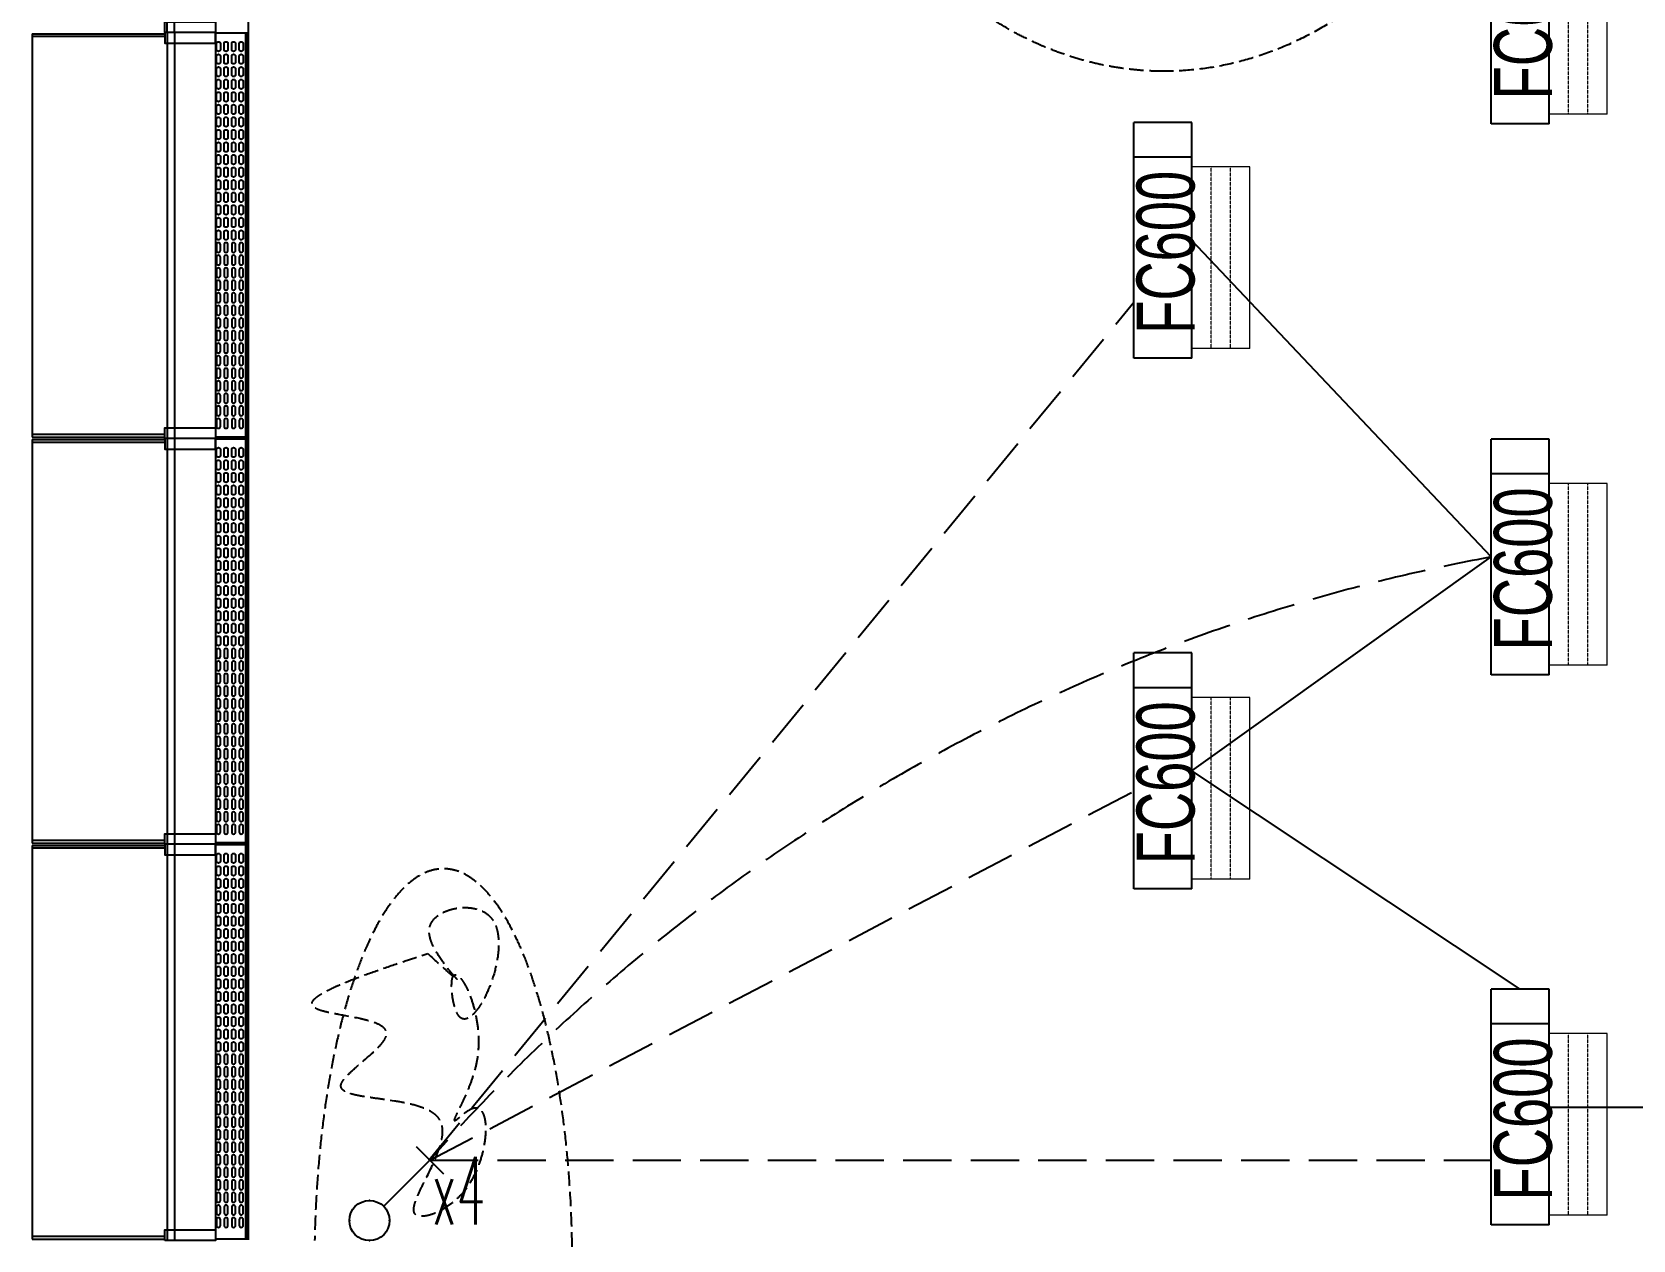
# Model space of a CAD drawing. Extents: x -284868 to 304789, y -137694 to 137894.
# Drawn here: x -79657 to -71369, y -98586 to -92335 of the extents above; entities that cross this region are included whole.
import ezdxf
from ezdxf.enums import TextEntityAlignment as Align

# ---------------------------------------------------------------- set-up
doc = ezdxf.new("R2010")
doc.units = 0
doc.linetypes.add('DASH', pattern=[0.35, 0.25, -0.1])
doc.layers.get('0').update_dxf_attribs({"linetype": 'CONTINUOUS'})
for name, color, linetype in [('0-窗', 11, 'CONTINUOUS'), ('EQUIP-照明', 3, 'CONTINUOUS'), ('F-地漏', 8, 'CONTINUOUS'), ('M-EQ-AC', 1, 'CONTINUOUS'), ('P-平面家具', 3, 'CONTINUOUS'), ('TEXT_照明_回路标注', 41, 'CONTINUOUS'), ('WIRE-照明', 130, 'CONTINUOUS')]:
    doc.layers.add(name, color=color, linetype=linetype)
doc.layers.add('M-D-AC-DF', color=2, linetype='CONTINUOUS', lineweight=20)
doc.styles.add('HZ_e', font='simplex.shx', dxfattribs={"width": 0.8, "bigfont": 'hztxt.shx'})
doc.styles.add('L1', font='haiwenrs.shx', dxfattribs={"width": 0.7, "bigfont": 'haiwenhz.shx'})
doc.styles.get("Standard").update_dxf_attribs({"font": 'GBENOR', "bigfont": 'GBCBIG'})

# ---------------------------------------------------------------- blocks, each defined once
blk = doc.blocks.new('A$C3B8026B3')
for p, q in [((949.5, 27145), (949.5, 25155)), ((949.5, 25045), (949.5, 23055)), ((949.5, 22945), (949.5, 21005))]:
    blk.add_line(p, q)
for points in [[(700, 27200), (700, 29300)], [(737.5, 27200), (737.5, 29300)], [(0, 27194), (0, 25106)], [(700, 27200), (700, 25100)], [(737.5, 27200), (737.5, 25100)], [(0, 25094), (0, 23006)], [(700, 25100), (700, 23000)], [(737.5, 25100), (737.5, 23000)], [(0, 22994), (0, 20956)], [(700, 23000), (700, 20950)], [(737.5, 23000), (737.5, 20950)]]:
    blk.add_lwpolyline(points)
at = {"elevation": 0}
for points in [[(0, 27194), (688, 27194), (688, 27179.5), (0, 27179.5)], [(0, 25106), (688, 25106), (688, 25120.5), (0, 25120.5)], [(0, 25094), (688, 25094), (688, 25079.5), (0, 25079.5)], [(0, 23006), (688, 23006), (688, 23020.5), (0, 23020.5)], [(0, 22994), (688, 22994), (688, 22979.5), (0, 22979.5)], [(0, 20956), (688, 20956), (688, 20970.5), (0, 20970.5)]]:
    blk.add_lwpolyline(points, dxfattribs=at)
for points in [[(688, 27200), (688, 27255), (949.5, 27255), (949.5, 27200)], [(688, 27200), (688, 27145), (949.5, 27145), (949.5, 27200)], [(688, 25100), (688, 25155), (949.5, 25155), (949.5, 25100)], [(688, 25100), (688, 25045), (949.5, 25045), (949.5, 25100)], [(688, 23000), (688, 23055), (949.5, 23055), (949.5, 23000)], [(688, 23000), (688, 22945), (949.5, 22945), (949.5, 23000)], [(688, 20950), (688, 21005), (949.5, 21005), (949.5, 20950)]]:
    blk.add_lwpolyline(points, close=True)
blk = doc.blocks.new('LT-BLK-20221201170113', base_point=(81437.4, -6378.6))
for p, q in [((79349.4, -6218.5, 0), (81437.4, -6218.5)), ((79349.4, -6220.7, 0), (81437.4, -6220.7))]:
    blk.add_line(p, q)
blk.add_lwpolyline([(79349.4, -6208.1), (81437.4, -6208.1), (81437.4, -6378.6), (79349.4, -6378.6)], close=True)
for points in [[(79403.4, -6235), (79433.4, -6235, -1), (79433.4, -6255), (79403.4, -6255, -0.999999)], [(79403.4, -6274.4), (79433.4, -6274.4, -1), (79433.4, -6294.4), (79403.4, -6294.4, -0.999999)], [(79468.4, -6235), (79498.4, -6235, -1), (79498.4, -6255), (79468.4, -6255, -0.999999)], [(79468.4, -6274.4), (79498.4, -6274.4, -1), (79498.4, -6294.4), (79468.4, -6294.4, -0.999999)], [(79533.4, -6235), (79563.4, -6235, -1), (79563.4, -6255), (79533.4, -6255, -0.999999)], [(79533.4, -6274.4), (79563.4, -6274.4, -1), (79563.4, -6294.4), (79533.4, -6294.4, -0.999999)], [(79598.4, -6235), (79628.4, -6235, -1), (79628.4, -6255), (79598.4, -6255, -0.999999)], [(79598.4, -6274.4), (79628.4, -6274.4, -1), (79628.4, -6294.4), (79598.4, -6294.4, -0.999999)], [(79663.4, -6235), (79693.4, -6235, -1), (79693.4, -6255), (79663.4, -6255, -0.999999)], [(79663.4, -6274.4), (79693.4, -6274.4, -1), (79693.4, -6294.4), (79663.4, -6294.4, -0.999999)], [(79728.4, -6235), (79758.4, -6235, -1), (79758.4, -6255), (79728.4, -6255, -0.999999)], [(79728.4, -6274.4), (79758.4, -6274.4, -1), (79758.4, -6294.4), (79728.4, -6294.4, -0.999999)], [(79793.4, -6235), (79823.4, -6235, -1), (79823.4, -6255), (79793.4, -6255, -0.999999)], [(79793.4, -6274.4), (79823.4, -6274.4, -1), (79823.4, -6294.4), (79793.4, -6294.4, -0.999999)], [(79858.4, -6235), (79888.4, -6235, -1), (79888.4, -6255), (79858.4, -6255, -0.999999)], [(79858.4, -6274.4), (79888.4, -6274.4, -1), (79888.4, -6294.4), (79858.4, -6294.4, -0.999999)], [(79923.4, -6235), (79953.4, -6235, -1), (79953.4, -6255), (79923.4, -6255, -0.999999)], [(79923.4, -6274.4), (79953.4, -6274.4, -1), (79953.4, -6294.4), (79923.4, -6294.4, -0.999999)], [(79988.4, -6235), (80018.4, -6235, -1), (80018.4, -6255), (79988.4, -6255, -0.999999)], [(79988.4, -6274.4), (80018.4, -6274.4, -1), (80018.4, -6294.4), (79988.4, -6294.4, -0.999999)], [(80053.4, -6235), (80083.4, -6235, -1), (80083.4, -6255), (80053.4, -6255, -0.999999)], [(80053.4, -6274.4), (80083.4, -6274.4, -1), (80083.4, -6294.4), (80053.4, -6294.4, -0.999999)], [(80118.4, -6235), (80148.4, -6235, -1), (80148.4, -6255), (80118.4, -6255, -0.999999)], [(80118.4, -6274.4), (80148.4, -6274.4, -1), (80148.4, -6294.4), (80118.4, -6294.4, -0.999999)], [(80183.4, -6235), (80213.4, -6235, -1), (80213.4, -6255), (80183.4, -6255, -0.999999)], [(80183.4, -6274.4), (80213.4, -6274.4, -1), (80213.4, -6294.4), (80183.4, -6294.4, -0.999999)], [(80248.4, -6235), (80278.4, -6235, -1), (80278.4, -6255), (80248.4, -6255, -0.999999)], [(80248.4, -6274.4), (80278.4, -6274.4, -1), (80278.4, -6294.4), (80248.4, -6294.4, -0.999999)], [(80313.4, -6235), (80343.4, -6235, -1), (80343.4, -6255), (80313.4, -6255, -0.999999)], [(80313.4, -6274.4), (80343.4, -6274.4, -1), (80343.4, -6294.4), (80313.4, -6294.4, -0.999999)], [(80408.4, -6235), (80378.4, -6235, 1), (80378.4, -6255), (80408.4, -6255, 0.999999)], [(80408.4, -6274.4), (80378.4, -6274.4, 1), (80378.4, -6294.4), (80408.4, -6294.4, 0.999999)], [(80473.4, -6235), (80443.4, -6235, 1), (80443.4, -6255), (80473.4, -6255, 0.999999)], [(80473.4, -6274.4), (80443.4, -6274.4, 1), (80443.4, -6294.4), (80473.4, -6294.4, 0.999999)], [(80538.4, -6235), (80508.4, -6235, 1), (80508.4, -6255), (80538.4, -6255, 0.999999)], [(80538.4, -6274.4), (80508.4, -6274.4, 1), (80508.4, -6294.4), (80538.4, -6294.4, 0.999999)], [(80603.4, -6235), (80573.4, -6235, 1), (80573.4, -6255), (80603.4, -6255, 0.999999)], [(80603.4, -6274.4), (80573.4, -6274.4, 1), (80573.4, -6294.4), (80603.4, -6294.4, 0.999999)], [(80668.4, -6235), (80638.4, -6235, 1), (80638.4, -6255), (80668.4, -6255, 0.999999)], [(80668.4, -6274.4), (80638.4, -6274.4, 1), (80638.4, -6294.4), (80668.4, -6294.4, 0.999999)], [(80733.4, -6235), (80703.4, -6235, 1), (80703.4, -6255), (80733.4, -6255, 0.999999)], [(80733.4, -6274.4), (80703.4, -6274.4, 1), (80703.4, -6294.4), (80733.4, -6294.4, 0.999999)], [(80798.4, -6235), (80768.4, -6235, 1), (80768.4, -6255), (80798.4, -6255, 0.999999)], [(80798.4, -6274.4), (80768.4, -6274.4, 1), (80768.4, -6294.4), (80798.4, -6294.4, 0.999999)], [(80863.4, -6235), (80833.4, -6235, 1), (80833.4, -6255), (80863.4, -6255, 0.999999)], [(80863.4, -6274.4), (80833.4, -6274.4, 1), (80833.4, -6294.4), (80863.4, -6294.4, 0.999999)], [(80928.4, -6235), (80898.4, -6235, 1), (80898.4, -6255), (80928.4, -6255, 0.999999)], [(80928.4, -6274.4), (80898.4, -6274.4, 1), (80898.4, -6294.4), (80928.4, -6294.4, 0.999999)], [(80993.4, -6235), (80963.4, -6235, 1), (80963.4, -6255), (80993.4, -6255, 0.999999)], [(80993.4, -6274.4), (80963.4, -6274.4, 1), (80963.4, -6294.4), (80993.4, -6294.4, 0.999999)], [(81058.4, -6235), (81028.4, -6235, 1), (81028.4, -6255), (81058.4, -6255, 0.999999)], [(81058.4, -6274.4), (81028.4, -6274.4, 1), (81028.4, -6294.4), (81058.4, -6294.4, 0.999999)], [(81123.4, -6235), (81093.4, -6235, 1), (81093.4, -6255), (81123.4, -6255, 0.999999)], [(81123.4, -6274.4), (81093.4, -6274.4, 1), (81093.4, -6294.4), (81123.4, -6294.4, 0.999999)], [(81188.4, -6235), (81158.4, -6235, 1), (81158.4, -6255), (81188.4, -6255, 0.999999)], [(81188.4, -6274.4), (81158.4, -6274.4, 1), (81158.4, -6294.4), (81188.4, -6294.4, 0.999999)], [(81253.4, -6235), (81223.4, -6235, 1), (81223.4, -6255), (81253.4, -6255, 0.999999)], [(81253.4, -6274.4), (81223.4, -6274.4, 1), (81223.4, -6294.4), (81253.4, -6294.4, 0.999999)], [(81318.4, -6235), (81288.4, -6235, 1), (81288.4, -6255), (81318.4, -6255, 0.999999)], [(81318.4, -6274.4), (81288.4, -6274.4, 1), (81288.4, -6294.4), (81318.4, -6294.4, 0.999999)], [(81383.4, -6235), (81353.4, -6235, 1), (81353.4, -6255), (81383.4, -6255, 0.999999)], [(81383.4, -6274.4), (81353.4, -6274.4, 1), (81353.4, -6294.4), (81383.4, -6294.4, 0.999999)], [(79403.4, -6313.8), (79433.4, -6313.8, -1), (79433.4, -6333.8), (79403.4, -6333.8, -0.999999)], [(79403.4, -6353.1), (79433.4, -6353.1, -1), (79433.4, -6373.1), (79403.4, -6373.1, -0.999999)], [(79468.4, -6313.8), (79498.4, -6313.8, -1), (79498.4, -6333.8), (79468.4, -6333.8, -0.999999)], [(79468.4, -6353.1), (79498.4, -6353.1, -1), (79498.4, -6373.1), (79468.4, -6373.1, -0.999999)], [(79533.4, -6313.8), (79563.4, -6313.8, -1), (79563.4, -6333.8), (79533.4, -6333.8, -0.999999)], [(79533.4, -6353.1), (79563.4, -6353.1, -1), (79563.4, -6373.1), (79533.4, -6373.1, -0.999999)], [(79598.4, -6313.8), (79628.4, -6313.8, -1), (79628.4, -6333.8), (79598.4, -6333.8, -0.999999)], [(79598.4, -6353.1), (79628.4, -6353.1, -1), (79628.4, -6373.1), (79598.4, -6373.1, -0.999999)], [(79663.4, -6313.8), (79693.4, -6313.8, -1), (79693.4, -6333.8), (79663.4, -6333.8, -0.999999)], [(79663.4, -6353.1), (79693.4, -6353.1, -1), (79693.4, -6373.1), (79663.4, -6373.1, -0.999999)], [(79728.4, -6313.8), (79758.4, -6313.8, -1), (79758.4, -6333.8), (79728.4, -6333.8, -0.999999)], [(79728.4, -6353.1), (79758.4, -6353.1, -1), (79758.4, -6373.1), (79728.4, -6373.1, -0.999999)], [(79793.4, -6313.8), (79823.4, -6313.8, -1), (79823.4, -6333.8), (79793.4, -6333.8, -0.999999)], [(79793.4, -6353.1), (79823.4, -6353.1, -1), (79823.4, -6373.1), (79793.4, -6373.1, -0.999999)], [(79858.4, -6313.8), (79888.4, -6313.8, -1), (79888.4, -6333.8), (79858.4, -6333.8, -0.999999)], [(79858.4, -6353.1), (79888.4, -6353.1, -1), (79888.4, -6373.1), (79858.4, -6373.1, -0.999999)], [(79923.4, -6313.8), (79953.4, -6313.8, -1), (79953.4, -6333.8), (79923.4, -6333.8, -0.999999)], [(79923.4, -6353.1), (79953.4, -6353.1, -1), (79953.4, -6373.1), (79923.4, -6373.1, -0.999999)], [(79988.4, -6313.8), (80018.4, -6313.8, -1), (80018.4, -6333.8), (79988.4, -6333.8, -0.999999)], [(79988.4, -6353.1), (80018.4, -6353.1, -1), (80018.4, -6373.1), (79988.4, -6373.1, -0.999999)], [(80053.4, -6313.8), (80083.4, -6313.8, -1), (80083.4, -6333.8), (80053.4, -6333.8, -0.999999)], [(80053.4, -6353.1), (80083.4, -6353.1, -1), (80083.4, -6373.1), (80053.4, -6373.1, -0.999999)], [(80118.4, -6313.8), (80148.4, -6313.8, -1), (80148.4, -6333.8), (80118.4, -6333.8, -0.999999)], [(80118.4, -6353.1), (80148.4, -6353.1, -1), (80148.4, -6373.1), (80118.4, -6373.1, -0.999999)], [(80183.4, -6313.8), (80213.4, -6313.8, -1), (80213.4, -6333.8), (80183.4, -6333.8, -0.999999)], [(80183.4, -6353.1), (80213.4, -6353.1, -1), (80213.4, -6373.1), (80183.4, -6373.1, -0.999999)], [(80248.4, -6313.8), (80278.4, -6313.8, -1), (80278.4, -6333.8), (80248.4, -6333.8, -0.999999)], [(80248.4, -6353.1), (80278.4, -6353.1, -1), (80278.4, -6373.1), (80248.4, -6373.1, -0.999999)], [(80313.4, -6313.8), (80343.4, -6313.8, -1), (80343.4, -6333.8), (80313.4, -6333.8, -0.999999)], [(80313.4, -6353.1), (80343.4, -6353.1, -1), (80343.4, -6373.1), (80313.4, -6373.1, -0.999999)], [(80408.4, -6313.8), (80378.4, -6313.8, 1), (80378.4, -6333.8), (80408.4, -6333.8, 0.999999)], [(80408.4, -6353.1), (80378.4, -6353.1, 1), (80378.4, -6373.1), (80408.4, -6373.1, 0.999999)], [(80473.4, -6313.8), (80443.4, -6313.8, 1), (80443.4, -6333.8), (80473.4, -6333.8, 0.999999)], [(80473.4, -6353.1), (80443.4, -6353.1, 1), (80443.4, -6373.1), (80473.4, -6373.1, 0.999999)], [(80538.4, -6313.8), (80508.4, -6313.8, 1), (80508.4, -6333.8), (80538.4, -6333.8, 0.999999)], [(80538.4, -6353.1), (80508.4, -6353.1, 1), (80508.4, -6373.1), (80538.4, -6373.1, 0.999999)], [(80603.4, -6313.8), (80573.4, -6313.8, 1), (80573.4, -6333.8), (80603.4, -6333.8, 0.999999)], [(80603.4, -6353.1), (80573.4, -6353.1, 1), (80573.4, -6373.1), (80603.4, -6373.1, 0.999999)], [(80668.4, -6313.8), (80638.4, -6313.8, 1), (80638.4, -6333.8), (80668.4, -6333.8, 0.999999)], [(80668.4, -6353.1), (80638.4, -6353.1, 1), (80638.4, -6373.1), (80668.4, -6373.1, 0.999999)], [(80733.4, -6313.8), (80703.4, -6313.8, 1), (80703.4, -6333.8), (80733.4, -6333.8, 0.999999)], [(80733.4, -6353.1), (80703.4, -6353.1, 1), (80703.4, -6373.1), (80733.4, -6373.1, 0.999999)], [(80798.4, -6313.8), (80768.4, -6313.8, 1), (80768.4, -6333.8), (80798.4, -6333.8, 0.999999)], [(80798.4, -6353.1), (80768.4, -6353.1, 1), (80768.4, -6373.1), (80798.4, -6373.1, 0.999999)], [(80863.4, -6313.8), (80833.4, -6313.8, 1), (80833.4, -6333.8), (80863.4, -6333.8, 0.999999)], [(80863.4, -6353.1), (80833.4, -6353.1, 1), (80833.4, -6373.1), (80863.4, -6373.1, 0.999999)], [(80928.4, -6313.8), (80898.4, -6313.8, 1), (80898.4, -6333.8), (80928.4, -6333.8, 0.999999)], [(80928.4, -6353.1), (80898.4, -6353.1, 1), (80898.4, -6373.1), (80928.4, -6373.1, 0.999999)], [(80993.4, -6313.8), (80963.4, -6313.8, 1), (80963.4, -6333.8), (80993.4, -6333.8, 0.999999)], [(80993.4, -6353.1), (80963.4, -6353.1, 1), (80963.4, -6373.1), (80993.4, -6373.1, 0.999999)], [(81058.4, -6313.8), (81028.4, -6313.8, 1), (81028.4, -6333.8), (81058.4, -6333.8, 0.999999)], [(81058.4, -6353.1), (81028.4, -6353.1, 1), (81028.4, -6373.1), (81058.4, -6373.1, 0.999999)], [(81123.4, -6313.8), (81093.4, -6313.8, 1), (81093.4, -6333.8), (81123.4, -6333.8, 0.999999)], [(81123.4, -6353.1), (81093.4, -6353.1, 1), (81093.4, -6373.1), (81123.4, -6373.1, 0.999999)], [(81188.4, -6313.8), (81158.4, -6313.8, 1), (81158.4, -6333.8), (81188.4, -6333.8, 0.999999)], [(81188.4, -6353.1), (81158.4, -6353.1, 1), (81158.4, -6373.1), (81188.4, -6373.1, 0.999999)], [(81253.4, -6313.8), (81223.4, -6313.8, 1), (81223.4, -6333.8), (81253.4, -6333.8, 0.999999)], [(81253.4, -6353.1), (81223.4, -6353.1, 1), (81223.4, -6373.1), (81253.4, -6373.1, 0.999999)], [(81318.4, -6313.8), (81288.4, -6313.8, 1), (81288.4, -6333.8), (81318.4, -6333.8, 0.999999)], [(81318.4, -6353.1), (81288.4, -6353.1, 1), (81288.4, -6373.1), (81318.4, -6373.1, 0.999999)], [(81383.4, -6313.8), (81353.4, -6313.8, 1), (81353.4, -6333.8), (81383.4, -6333.8, 0.999999)], [(81383.4, -6353.1), (81353.4, -6353.1, 1), (81353.4, -6373.1), (81383.4, -6373.1, 0.999999)]]:
    blk.add_lwpolyline(points, format="xyb", close=True)
blk = doc.blocks.new('A$C678165FB')
for p, q in [((-36642.5, 19306, 0), (-36642.5, 21344)), ((-36640.4, 19306, 0), (-36640.4, 21344))]:
    blk.add_line(p, q)
blk.add_lwpolyline([(-36630.5, 31800), (-36630.5, 19300)])
blk.add_lwpolyline([(-36630, 19306), (-36630, 21344), (-36800.5, 21344), (-36800.5, 19306)], close=True)
for points in [[(-36775, 21290), (-36775, 21260, -1), (-36795, 21260), (-36795, 21290, -0.999999)], [(-36735.6, 21290), (-36735.6, 21260, -1), (-36755.6, 21260), (-36755.6, 21290, -0.999999)], [(-36696.3, 21290), (-36696.3, 21260, -1), (-36716.3, 21260), (-36716.3, 21290, -0.999999)], [(-36656.9, 21290), (-36656.9, 21260, -1), (-36676.9, 21260), (-36676.9, 21290, -0.999999)], [(-36775, 21225), (-36775, 21195, -1), (-36795, 21195), (-36795, 21225, -0.999999)], [(-36735.6, 21225), (-36735.6, 21195, -1), (-36755.6, 21195), (-36755.6, 21225, -0.999999)], [(-36696.3, 21225), (-36696.3, 21195, -1), (-36716.3, 21195), (-36716.3, 21225, -0.999999)], [(-36656.9, 21225), (-36656.9, 21195, -1), (-36676.9, 21195), (-36676.9, 21225, -0.999999)], [(-36775, 21160), (-36775, 21130, -1), (-36795, 21130), (-36795, 21160, -0.999999)], [(-36735.6, 21160), (-36735.6, 21130, -1), (-36755.6, 21130), (-36755.6, 21160, -0.999999)], [(-36696.3, 21160), (-36696.3, 21130, -1), (-36716.3, 21130), (-36716.3, 21160, -0.999999)], [(-36656.9, 21160), (-36656.9, 21130, -1), (-36676.9, 21130), (-36676.9, 21160, -0.999999)], [(-36775, 21095), (-36775, 21065, -1), (-36795, 21065), (-36795, 21095, -0.999999)], [(-36735.6, 21095), (-36735.6, 21065, -1), (-36755.6, 21065), (-36755.6, 21095, -0.999999)], [(-36696.3, 21095), (-36696.3, 21065, -1), (-36716.3, 21065), (-36716.3, 21095, -0.999999)], [(-36656.9, 21095), (-36656.9, 21065, -1), (-36676.9, 21065), (-36676.9, 21095, -0.999999)], [(-36775, 21030), (-36775, 21000, -1), (-36795, 21000), (-36795, 21030, -0.999999)], [(-36775, 20965), (-36775, 20935, -1), (-36795, 20935), (-36795, 20965, -0.999999)], [(-36735.6, 21030), (-36735.6, 21000, -1), (-36755.6, 21000), (-36755.6, 21030, -0.999999)], [(-36735.6, 20965), (-36735.6, 20935, -1), (-36755.6, 20935), (-36755.6, 20965, -0.999999)], [(-36696.3, 21030), (-36696.3, 21000, -1), (-36716.3, 21000), (-36716.3, 21030, -0.999999)], [(-36696.3, 20965), (-36696.3, 20935, -1), (-36716.3, 20935), (-36716.3, 20965, -0.999999)], [(-36656.9, 21030), (-36656.9, 21000, -1), (-36676.9, 21000), (-36676.9, 21030, -0.999999)], [(-36656.9, 20965), (-36656.9, 20935, -1), (-36676.9, 20935), (-36676.9, 20965, -0.999999)], [(-36775, 20900), (-36775, 20870, -1), (-36795, 20870), (-36795, 20900, -0.999999)], [(-36735.6, 20900), (-36735.6, 20870, -1), (-36755.6, 20870), (-36755.6, 20900, -0.999999)], [(-36696.3, 20900), (-36696.3, 20870, -1), (-36716.3, 20870), (-36716.3, 20900, -0.999999)], [(-36656.9, 20900), (-36656.9, 20870, -1), (-36676.9, 20870), (-36676.9, 20900, -0.999999)], [(-36775, 20835), (-36775, 20805, -1), (-36795, 20805), (-36795, 20835, -0.999999)], [(-36735.6, 20835), (-36735.6, 20805, -1), (-36755.6, 20805), (-36755.6, 20835, -0.999999)], [(-36696.3, 20835), (-36696.3, 20805, -1), (-36716.3, 20805), (-36716.3, 20835, -0.999999)], [(-36656.9, 20835), (-36656.9, 20805, -1), (-36676.9, 20805), (-36676.9, 20835, -0.999999)], [(-36775, 20770), (-36775, 20740, -1), (-36795, 20740), (-36795, 20770, -0.999999)], [(-36735.6, 20770), (-36735.6, 20740, -1), (-36755.6, 20740), (-36755.6, 20770, -0.999999)], [(-36696.3, 20770), (-36696.3, 20740, -1), (-36716.3, 20740), (-36716.3, 20770, -0.999999)], [(-36656.9, 20770), (-36656.9, 20740, -1), (-36676.9, 20740), (-36676.9, 20770, -0.999999)], [(-36775, 20705), (-36775, 20675, -1), (-36795, 20675), (-36795, 20705, -0.999999)], [(-36775, 20640), (-36775, 20610, -1), (-36795, 20610), (-36795, 20640, -0.999999)], [(-36735.6, 20705), (-36735.6, 20675, -1), (-36755.6, 20675), (-36755.6, 20705, -0.999999)], [(-36735.6, 20640), (-36735.6, 20610, -1), (-36755.6, 20610), (-36755.6, 20640, -0.999999)], [(-36696.3, 20705), (-36696.3, 20675, -1), (-36716.3, 20675), (-36716.3, 20705, -0.999999)], [(-36696.3, 20640), (-36696.3, 20610, -1), (-36716.3, 20610), (-36716.3, 20640, -0.999999)], [(-36656.9, 20705), (-36656.9, 20675, -1), (-36676.9, 20675), (-36676.9, 20705, -0.999999)], [(-36656.9, 20640), (-36656.9, 20610, -1), (-36676.9, 20610), (-36676.9, 20640, -0.999999)], [(-36775, 20575), (-36775, 20545, -1), (-36795, 20545), (-36795, 20575, -0.999999)], [(-36735.6, 20575), (-36735.6, 20545, -1), (-36755.6, 20545), (-36755.6, 20575, -0.999999)], [(-36696.3, 20575), (-36696.3, 20545, -1), (-36716.3, 20545), (-36716.3, 20575, -0.999999)], [(-36656.9, 20575), (-36656.9, 20545, -1), (-36676.9, 20545), (-36676.9, 20575, -0.999999)], [(-36775, 20510), (-36775, 20480, -1), (-36795, 20480), (-36795, 20510, -0.999999)], [(-36735.6, 20510), (-36735.6, 20480, -1), (-36755.6, 20480), (-36755.6, 20510, -0.999999)], [(-36696.3, 20510), (-36696.3, 20480, -1), (-36716.3, 20480), (-36716.3, 20510, -0.999999)], [(-36656.9, 20510), (-36656.9, 20480, -1), (-36676.9, 20480), (-36676.9, 20510, -0.999999)], [(-36775, 20445), (-36775, 20415, -1), (-36795, 20415), (-36795, 20445, -0.999999)], [(-36775, 20380), (-36775, 20350, -1), (-36795, 20350), (-36795, 20380, -0.999999)], [(-36735.6, 20445), (-36735.6, 20415, -1), (-36755.6, 20415), (-36755.6, 20445, -0.999999)], [(-36735.6, 20380), (-36735.6, 20350, -1), (-36755.6, 20350), (-36755.6, 20380, -0.999999)], [(-36696.3, 20445), (-36696.3, 20415, -1), (-36716.3, 20415), (-36716.3, 20445, -0.999999)], [(-36696.3, 20380), (-36696.3, 20350, -1), (-36716.3, 20350), (-36716.3, 20380, -0.999999)], [(-36656.9, 20445), (-36656.9, 20415, -1), (-36676.9, 20415), (-36676.9, 20445, -0.999999)], [(-36656.9, 20380), (-36656.9, 20350, -1), (-36676.9, 20350), (-36676.9, 20380, -0.999999)], [(-36775, 20315), (-36775, 20285, -1), (-36795, 20285), (-36795, 20315, -0.999999)], [(-36735.6, 20315), (-36735.6, 20285, -1), (-36755.6, 20285), (-36755.6, 20315, -0.999999)], [(-36696.3, 20315), (-36696.3, 20285, -1), (-36716.3, 20285), (-36716.3, 20315, -0.999999)], [(-36656.9, 20315), (-36656.9, 20285, -1), (-36676.9, 20285), (-36676.9, 20315, -0.999999)], [(-36775, 20220), (-36775, 20250, 1), (-36795, 20250), (-36795, 20220, 0.999999)], [(-36735.6, 20220), (-36735.6, 20250, 1), (-36755.6, 20250), (-36755.6, 20220, 0.999999)], [(-36696.3, 20220), (-36696.3, 20250, 1), (-36716.3, 20250), (-36716.3, 20220, 0.999999)], [(-36656.9, 20220), (-36656.9, 20250, 1), (-36676.9, 20250), (-36676.9, 20220, 0.999999)], [(-36775, 20155), (-36775, 20185, 1), (-36795, 20185), (-36795, 20155, 0.999999)], [(-36735.6, 20155), (-36735.6, 20185, 1), (-36755.6, 20185), (-36755.6, 20155, 0.999999)], [(-36696.3, 20155), (-36696.3, 20185, 1), (-36716.3, 20185), (-36716.3, 20155, 0.999999)], [(-36656.9, 20155), (-36656.9, 20185, 1), (-36676.9, 20185), (-36676.9, 20155, 0.999999)], [(-36775, 20090), (-36775, 20120, 1), (-36795, 20120), (-36795, 20090, 0.999999)], [(-36775, 20025), (-36775, 20055, 1), (-36795, 20055), (-36795, 20025, 0.999999)], [(-36735.6, 20090), (-36735.6, 20120, 1), (-36755.6, 20120), (-36755.6, 20090, 0.999999)], [(-36735.6, 20025), (-36735.6, 20055, 1), (-36755.6, 20055), (-36755.6, 20025, 0.999999)], [(-36696.3, 20090), (-36696.3, 20120, 1), (-36716.3, 20120), (-36716.3, 20090, 0.999999)], [(-36696.3, 20025), (-36696.3, 20055, 1), (-36716.3, 20055), (-36716.3, 20025, 0.999999)], [(-36656.9, 20090), (-36656.9, 20120, 1), (-36676.9, 20120), (-36676.9, 20090, 0.999999)], [(-36656.9, 20025), (-36656.9, 20055, 1), (-36676.9, 20055), (-36676.9, 20025, 0.999999)], [(-36775, 19960), (-36775, 19990, 1), (-36795, 19990), (-36795, 19960, 0.999999)], [(-36735.6, 19960), (-36735.6, 19990, 1), (-36755.6, 19990), (-36755.6, 19960, 0.999999)], [(-36696.3, 19960), (-36696.3, 19990, 1), (-36716.3, 19990), (-36716.3, 19960, 0.999999)], [(-36656.9, 19960), (-36656.9, 19990, 1), (-36676.9, 19990), (-36676.9, 19960, 0.999999)], [(-36775, 19895), (-36775, 19925, 1), (-36795, 19925), (-36795, 19895, 0.999999)], [(-36735.6, 19895), (-36735.6, 19925, 1), (-36755.6, 19925), (-36755.6, 19895, 0.999999)], [(-36696.3, 19895), (-36696.3, 19925, 1), (-36716.3, 19925), (-36716.3, 19895, 0.999999)], [(-36656.9, 19895), (-36656.9, 19925, 1), (-36676.9, 19925), (-36676.9, 19895, 0.999999)], [(-36775, 19830), (-36775, 19860, 1), (-36795, 19860), (-36795, 19830, 0.999999)], [(-36735.6, 19830), (-36735.6, 19860, 1), (-36755.6, 19860), (-36755.6, 19830, 0.999999)], [(-36696.3, 19830), (-36696.3, 19860, 1), (-36716.3, 19860), (-36716.3, 19830, 0.999999)], [(-36656.9, 19830), (-36656.9, 19860, 1), (-36676.9, 19860), (-36676.9, 19830, 0.999999)], [(-36775, 19765), (-36775, 19795, 1), (-36795, 19795), (-36795, 19765, 0.999999)], [(-36775, 19700), (-36775, 19730, 1), (-36795, 19730), (-36795, 19700, 0.999999)], [(-36735.6, 19765), (-36735.6, 19795, 1), (-36755.6, 19795), (-36755.6, 19765, 0.999999)], [(-36735.6, 19700), (-36735.6, 19730, 1), (-36755.6, 19730), (-36755.6, 19700, 0.999999)], [(-36696.3, 19765), (-36696.3, 19795, 1), (-36716.3, 19795), (-36716.3, 19765, 0.999999)], [(-36696.3, 19700), (-36696.3, 19730, 1), (-36716.3, 19730), (-36716.3, 19700, 0.999999)], [(-36656.9, 19765), (-36656.9, 19795, 1), (-36676.9, 19795), (-36676.9, 19765, 0.999999)], [(-36656.9, 19700), (-36656.9, 19730, 1), (-36676.9, 19730), (-36676.9, 19700, 0.999999)], [(-36775, 19635), (-36775, 19665, 1), (-36795, 19665), (-36795, 19635, 0.999999)], [(-36735.6, 19635), (-36735.6, 19665, 1), (-36755.6, 19665), (-36755.6, 19635, 0.999999)], [(-36696.3, 19635), (-36696.3, 19665, 1), (-36716.3, 19665), (-36716.3, 19635, 0.999999)], [(-36656.9, 19635), (-36656.9, 19665, 1), (-36676.9, 19665), (-36676.9, 19635, 0.999999)], [(-36775, 19570), (-36775, 19600, 1), (-36795, 19600), (-36795, 19570, 0.999999)], [(-36735.6, 19570), (-36735.6, 19600, 1), (-36755.6, 19600), (-36755.6, 19570, 0.999999)], [(-36696.3, 19570), (-36696.3, 19600, 1), (-36716.3, 19600), (-36716.3, 19570, 0.999999)], [(-36656.9, 19570), (-36656.9, 19600, 1), (-36676.9, 19600), (-36676.9, 19570, 0.999999)], [(-36775, 19505), (-36775, 19535, 1), (-36795, 19535), (-36795, 19505, 0.999999)], [(-36775, 19440), (-36775, 19470, 1), (-36795, 19470), (-36795, 19440, 0.999999)], [(-36735.6, 19505), (-36735.6, 19535, 1), (-36755.6, 19535), (-36755.6, 19505, 0.999999)], [(-36735.6, 19440), (-36735.6, 19470, 1), (-36755.6, 19470), (-36755.6, 19440, 0.999999)], [(-36696.3, 19505), (-36696.3, 19535, 1), (-36716.3, 19535), (-36716.3, 19505, 0.999999)], [(-36696.3, 19440), (-36696.3, 19470, 1), (-36716.3, 19470), (-36716.3, 19440, 0.999999)], [(-36656.9, 19505), (-36656.9, 19535, 1), (-36676.9, 19535), (-36676.9, 19505, 0.999999)], [(-36656.9, 19440), (-36656.9, 19470, 1), (-36676.9, 19470), (-36676.9, 19440, 0.999999)], [(-36775, 19375), (-36775, 19405, 1), (-36795, 19405), (-36795, 19375, 0.999999)], [(-36735.6, 19375), (-36735.6, 19405, 1), (-36755.6, 19405), (-36755.6, 19375, 0.999999)], [(-36696.3, 19375), (-36696.3, 19405, 1), (-36716.3, 19405), (-36716.3, 19375, 0.999999)], [(-36656.9, 19375), (-36656.9, 19405, 1), (-36676.9, 19405), (-36676.9, 19375, 0.999999)]]:
    blk.add_lwpolyline(points, format="xyb", close=True)
at = {"xscale": -1, "rotation": 270}
for p in [(-36800.5, 25544), (-36800.5, 23444)]:
    blk.add_blockref('LT-BLK-20221201170113', p, dxfattribs=at)
blk = doc.blocks.new('A$Cc0ea1f79')
at = {"layer": 'P-平面家具', "linetype": 'DASH', "ltscale": 300}
blk.add_open_spline([(-5500, 0), (-5500, -37.8), (-5498.6, -75.6), (-5492, -165.5), (-5485.5, -217.5), (-5467.4, -320.8), (-5455.7, -372.2), (-5427.3, -473.8), (-5410.5, -524.1), (-5372.1, -623.3), (-5350.4, -672.2), (-5302.5, -768.3), (-5276.1, -815.6), (-5219, -908.1), (-5188.3, -953.5), (-5122.5, -1042), (-5087.5, -1085.2), (-5013.6, -1169.3), (-4974.7, -1210.2), (-4875.3, -1306.9), (-4812.8, -1361.5), (-4681, -1465), (-4611.7, -1513.9), (-4466.9, -1606), (-4391.5, -1649.1), (-4235.3, -1729.1), (-4154.7, -1766), (-3988.8, -1833.3), (-3903.7, -1863.7), (-3729.9, -1917.8), (-3641.2, -1941.5), (-3461.2, -1982.1), (-3369.8, -1998.9), (-3185.4, -2025.6), (-3092.3, -2035.4), (-2905.2, -2047.9), (-2811.3, -2050.7), (-2623.5, -2049), (-2529.7, -2044.7), (-2343.1, -2028.8), (-2250.3, -2017.4), (-2066.7, -1987.5), (-1975.9, -1969.1), (-1797.1, -1925.3), (-1709.2, -1900), (-1537.1, -1842.8), (-1452.9, -1810.9), (-1289.2, -1740.6), (-1209.6, -1702.3), (-1056, -1619.4), (-981.9, -1574.9), (-840, -1480.2), (-772.2, -1429.9), (-643.6, -1323.8), (-582.8, -1268.1), (-469, -1151.6), (-416.1, -1090.8), (-327.6, -976.2), (-290.6, -923.1), (-222.8, -814.3), (-191.9, -758.5), (-136.8, -644.7), (-112.5, -586.6), (-70.8, -468.7), (-53.4, -408.9), (-25.7, -288.1), (-15.5, -227), (-2.3, -104.3), (0.6, -42.7), (-0.9, 80.5), (-5.3, 142.1), (-21.5, 264.5), (-33.2, 325.3), (-63.8, 445.7), (-82.6, 505.2), (-127.1, 622.3), (-152.8, 679.9), (-210.6, 792.8), (-242.7, 848), (-313, 955.8), (-351.2, 1008.3), (-433.3, 1110.3), (-477.1, 1159.7), (-570.1, 1255.2), (-619.2, 1301.3), (-722.2, 1389.9), (-776.2, 1432.3), (-888.5, 1513.5), (-946.8, 1552.2), (-1067.4, 1625.5), (-1129.7, 1660.2), (-1257.9, 1725.4), (-1323.7, 1755.9), (-1458.4, 1812.6), (-1527.2, 1838.8), (-1667.5, 1886.7), (-1739, 1908.5), (-1884, 1947.4), (-1957.6, 1964.6), (-2106.3, 1994.4), (-2181.4, 2006.9), (-2332.8, 2027.3), (-2409.1, 2035.1), (-2562.2, 2046.1), (-2639, 2049.1), (-2792.8, 2050.5), (-2869.7, 2048.9), (-3023.1, 2040.8), (-3099.6, 2034.3), (-3251.6, 2016.7), (-3327.2, 2005.6), (-3476.8, 1978.6), (-3550.9, 1962.7), (-3697.1, 1926.5), (-3769.2, 1906.1), (-3911, 1860.8), (-3980.7, 1835.9), (-4117.1, 1781.7), (-4183.9, 1752.5), (-4314.1, 1689.8), (-4377.4, 1656.3), (-4500.4, 1585.3), (-4559.9, 1547.8), (-4674.8, 1468.9), (-4730.1, 1427.6), (-4835.9, 1341.1), (-4886.5, 1296.1), (-4982.5, 1202.6), (-5028, 1154.1), (-5113.4, 1054), (-5153.3, 1002.4), (-5227.1, 896.3), (-5261.1, 841.8), (-5322.7, 730.3), (-5350.3, 673.4), (-5398.7, 557.4), (-5419.6, 498.4), (-5454.4, 378.9), (-5468.2, 318.4), (-5488.7, 196.4), (-5495.3, 135), (-5499.4, 49), (-5500, 24.5), (-5500, 0)], degree=3, knots=[0, 0, 0, 0, 0.052798, 0.052798, 0.12583, 0.12583, 0.198862, 0.198862, 0.271894, 0.271894, 0.344926, 0.344926, 0.417958, 0.417958, 0.49099, 0.49099, 0.564022, 0.564022, 0.637054, 0.637054, 0.742154, 0.742154, 0.847255, 0.847255, 0.952356, 0.952356, 1.057456, 1.057456, 1.162557, 1.162557, 1.267658, 1.267658, 1.372758, 1.372758, 1.477859, 1.477859, 1.58296, 1.58296, 1.68806, 1.68806, 1.793161, 1.793161, 1.898262, 1.898262, 2.003362, 2.003362, 2.108463, 2.108463, 2.213564, 2.213564, 2.318664, 2.318664, 2.423765, 2.423765, 2.528866, 2.528866, 2.633966, 2.633966, 2.720038, 2.720038, 2.806109, 2.806109, 2.89218, 2.89218, 2.978251, 2.978251, 3.064322, 3.064322, 3.150394, 3.150394, 3.236465, 3.236465, 3.322536, 3.322536, 3.408607, 3.408607, 3.494678, 3.494678, 3.580749, 3.580749, 3.666821, 3.666821, 3.752892, 3.752892, 3.838963, 3.838963, 3.925034, 3.925034, 4.011105, 4.011105, 4.097177, 4.097177, 4.183248, 4.183248, 4.269319, 4.269319, 4.35539, 4.35539, 4.441461, 4.441461, 4.527532, 4.527532, 4.613604, 4.613604, 4.699675, 4.699675, 4.785746, 4.785746, 4.871817, 4.871817, 4.957888, 4.957888, 5.04396, 5.04396, 5.130031, 5.130031, 5.216102, 5.216102, 5.302173, 5.302173, 5.388244, 5.388244, 5.474316, 5.474316, 5.560387, 5.560387, 5.646458, 5.646458, 5.732529, 5.732529, 5.8186, 5.8186, 5.904671, 5.904671, 5.990743, 5.990743, 6.076814, 6.076814, 6.162885, 6.162885, 6.248956, 6.248956, 6.283185, 6.283185, 6.283185, 6.283185], dxfattribs=at)
blk = doc.blocks.new('fc600')
at = {"layer": 'M-D-AC-DF'}
for p, q in [((136705.7, -1239515.6), (136705.7, -1239215.6)), ((137645.7, -1239515.6), (137645.7, -1239215.6)), ((136705.7, -1239515.6), (137645.7, -1239515.6))]:
    blk.add_line(p, q, dxfattribs=at)
at = {"layer": 'M-D-AC-DF', "linetype": 'DASH'}
for p, q in [((136705.7, -1239315.6), (137645.7, -1239315.6)), ((136705.7, -1239415.6), (137645.7, -1239415.6))]:
    blk.add_line(p, q, dxfattribs=at)
at = {"layer": 'M-EQ-AC'}
for p, q in [((136655.7, -1239215.6), (136655.7, -1238915.6)), ((136655.7, -1238915.6), (137875.7, -1238915.6)), ((137695.7, -1239215.6), (137695.7, -1238915.6)), ((137875.7, -1239215.6), (137875.7, -1238915.6)), ((136655.7, -1239215.6), (137875.7, -1239215.6))]:
    blk.add_line(p, q, dxfattribs=at)
at = {"layer": 'M-EQ-AC', "color": 3, "style": 'L1', "width": 0.7}
blk.add_text('FC600', height=300, dxfattribs=at).set_placement((136782.7, -1239229.1))
blk = doc.blocks.new('A$C246f5862')
at = {"layer": 'M-EQ-AC', "rotation": 89.99999999999999}
for p in [(-1244061.1, -127177.9), (-1245911, -128390.7, 0), (-1244061.1, -130028.8), (-1245911, -131135.7, 0), (-1244061.1, -132875.2)]:
    blk.add_blockref('fc600', p, dxfattribs=at)
blk = doc.blocks.new('$equip$00002327')
for p, q in [((0.147, 0.356), (0.625, 0.833)), ((0.484, 0.975), (0.766, 0.692))]:
    blk.add_line(p, q)
blk.add_circle((0, 0.208), 0.208)
for p in [(0, 0.417), (-0.208, 0.208), (0.208, 0.208), (0, 0)]:
    blk.add_point(p)
at = {"color": 7, "flags": 1}
blk.add_attdef('A', text='', height=0.00002, dxfattribs=at).set_placement((0, 0), align=Align.MIDDLE_CENTER)

msp = doc.modelspace()

# ---------------------------------------------------------------- linework, layer by layer
at = {"layer": 'P-平面家具', "linetype": 'DASH', "ltscale": 300}
msp.add_ellipse((-77527.2, -98715), major_axis=(0, 2049.8), ratio=0.325728, start_param=2.305052, end_param=7.792211, dxfattribs=at)
at = {"layer": 'P-平面家具', "color": 251, "linetype": 'DASH', "ltscale": 300}
msp.add_open_spline([(-77608.1, -97103.5), (-77964.4, -97221), (-78529.1, -97407.3), (-77580.3, -97450.6), (-78384, -97915), (-77195.5, -97776.9), (-77882.3, -98574.1), (-77295, -98366.6), (-77272, -97792), (-77552.3, -98053.6), (-77203.5, -97601.3), (-77522.7, -97021), (-77438, -97711), (-77019.3, -96757.4), (-77782.8, -96908.9), (-77342.5, -97345.8), (-77531.5, -97173.3), (-77608.1, -97103.5)], degree=3, knots=[0, 0, 0, 0, 635.52138, 1007.151782, 1362.327801, 1908.770859, 2409.817054, 2714.48415, 3117.383101, 3203.626509, 3536.991495, 3967.911005, 4167.984854, 4712.669449, 5028.315326, 5331.075201, 5537.258796, 5537.258796, 5537.258796, 5537.258796], dxfattribs=at)
at = {"layer": 'WIRE-照明'}
for points in [[(-72102.1, -95051.6), (-73652, -93413.5)], [(-71952.1, -97287.9), (-73652, -96158.5), (-72102.1, -95051.6)], [(-71802.1, -97897.9), (-69627.2, -97897.9)]]:
    msp.add_lwpolyline(points, dxfattribs=at)
at = {"layer": 'WIRE-照明', "color": 6, "linetype": 'DASH', "ltscale": 1000}
for points in [[(-77602.3, -98172.7), (-73952, -93733)], [(-77597.1, -98172.7), (-73952, -96262.9)], [(-77597.1, -98172.7), (-72102.1, -98172.7)]]:
    msp.add_lwpolyline(points, dxfattribs=at)
msp.add_arc((-70340.4, -104551.3), 9661.7, 100.5063, 138.68493, dxfattribs=at)

# ---------------------------------------------------------------- block references
at = {"ltscale": 3, "rotation": 90}
msp.add_blockref('A$Cc0ea1f79', (-73796.9, -87038.5), dxfattribs=at)
at = {"layer": '0-窗'}
msp.add_blockref('A$C3B8026B3', (-79656.6, -119538.5), dxfattribs=at)
at = {"layer": 'EQUIP-照明', "xscale": 500, "yscale": 500, "zscale": 500}
msp.add_blockref('$equip$00002327', (-77909.6, -98589.3), dxfattribs=at)
at = {"layer": 'F-地漏'}
msp.add_blockref('A$C678165FB', (-41906.6, -117885.8), dxfattribs=at)
at = {"layer": 'WIRE-照明'}
msp.add_blockref('A$C246f5862', (-66956.6, -102288.5), dxfattribs=at)

# ---------------------------------------------------------------- texts
at = {"layer": 'TEXT_照明_回路标注', "style": 'HZ_e', "width": 0.5}
msp.add_text('x4', height=350, dxfattribs=at).set_placement((-77586.2, -98505.2, 0.1))

doc.saveas('drawing.dxf')
